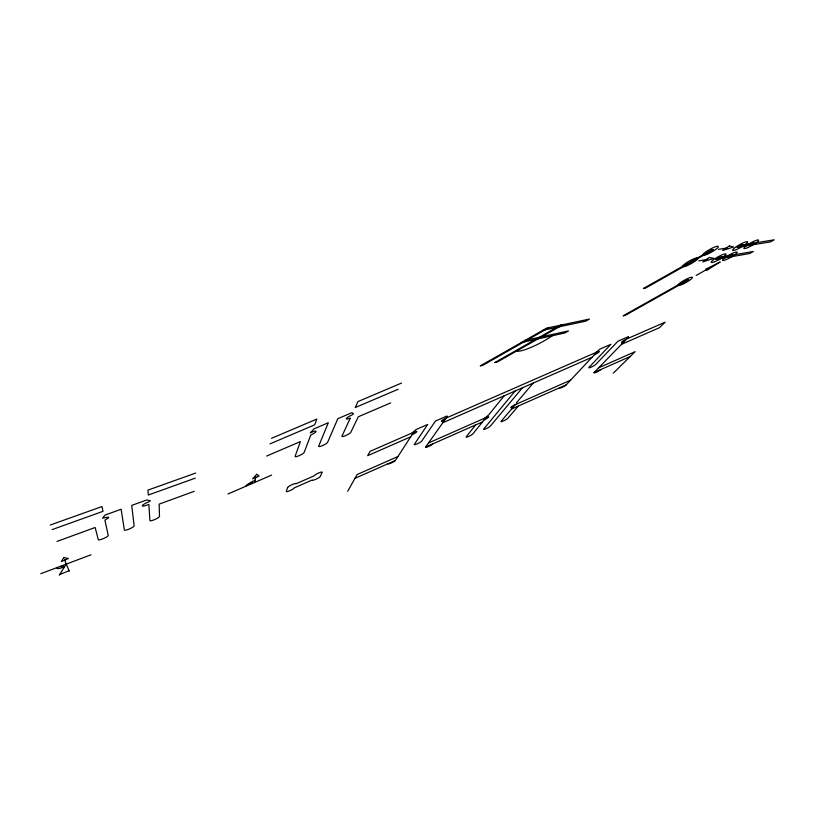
<?xml version="1.0" encoding="UTF-8"?>
<svg xmlns="http://www.w3.org/2000/svg" width="815" height="815" viewBox="0 0 815 815"><rect width="100%" height="100%" fill="white"/><g stroke="black" fill="none" stroke-linecap="round" stroke-linejoin="round"><path stroke-width="1.22" d="M250.287 483.703L252.212 482.796L250.287 483.713M254.423 482.551L255.9 476.928M347.669 491.302L357.082 474.554L397.954 456.492M59.271 575.207L66.31 564.082M412.349 432.846L416.037 429.546L427.702 424.442L414.336 444.358A4.187 0.683 -26.5 0 0 417.27 443.839A4.187 0.683 -26.5 0 0 421.701 441.109L435.444 421.06L447.007 415.996L447.425 417.484M388.154 463.654A4.085 0.652 -26.3 0 0 391.119 463.073A4.085 0.652 -26.3 0 0 395.387 460.455L413.643 432.276A4.391 0.754 -26.5 0 1 416.74 431.777A4.391 0.754 -26.5 0 1 412.105 434.66M432.714 443.93A4.044 0.642 -26.6 0 1 428.415 446.559A4.044 0.642 -26.6 0 1 425.613 447.068L446.151 418.044L596.875 352.049A4.248 0.683 -27.9 0 1 599.127 351.876A4.248 0.683 -27.9 0 1 594.298 354.8M475.654 424.921L466.149 436.86A3.871 0.581 -26.8 0 0 468.676 436.402A3.871 0.581 -26.8 0 0 472.883 433.865L486.066 417.545A4.034 0.632 -27 0 1 488.633 417.137A4.034 0.632 -27 0 1 484.232 419.817M484.905 418.064L488.654 414.967L504.149 395.815M515.121 391.006L483.682 429.067A3.861 0.581 -26.9 0 0 486.137 428.639A3.861 0.581 -26.9 0 0 490.355 426.102L522.405 387.808M533.285 383.04L516.557 402.641L516.516 404.087M570.592 380.187L515.365 404.597L501.062 421.345A3.851 0.571 -27.1 0 0 503.446 420.947A3.851 0.571 -27.1 0 0 507.684 418.401L518.401 406.002M595.694 352.559L600.217 348.973L610.893 344.307L589.031 367.351A4.055 0.621 -27.8 0 0 591.201 367.137A4.055 0.621 -27.8 0 0 595.806 364.366L617.974 341.2L628.559 336.575L627.795 338.51M559.62 387.757A3.943 0.591 -27.5 0 0 561.841 387.471A3.943 0.591 -27.5 0 0 566.272 384.812L596.875 352.049M600.675 369.592A3.922 0.581 -27.7 0 1 596.203 372.261A3.922 0.581 -27.7 0 1 594.125 372.486L626.633 339.02L665.111 322.17L659.529 327.661L621.438 344.368M613.328 373.117L635.13 351.662L598.719 367.759M549.096 327.62L482.918 365.273L480.249 365.904L546.559 328.16L589.449 319.062L585.741 321.161L542.719 330.34M737.239 247.322L741.059 245.172L774.25 239.793L770.552 241.872L737.239 247.322L743.025 244.857M717.72 259.099L721.509 256.97M730.749 255.38L726.96 257.509L732.665 255.064M752.102 243.39L748.313 245.509L754.007 243.074M696.244 275.389L708.592 268.461M428.507 442.983L486.066 417.545M354.943 478.354L395.387 460.455M425.613 447.068L482.582 421.854M511.596 409.018L566.272 384.812M594.125 372.486L630.199 356.522M413.643 432.276L370.112 451.337L367.677 455.677L410.719 436.799M442.861 422.7L591.975 357.286M228.017 493.992L271.619 475.094M266.607 456.064L300.409 441.577L295.122 456.329A5.012 0.968 -25.5 0 0 299.176 455.656A5.012 0.968 -25.5 0 0 304.168 452.427L310.79 434.986A5.267 1.07 -25.7 0 0 316.067 431.532A5.267 1.07 -25.7 0 0 311.87 432.144L310.281 432.816L314.009 428.863L328.333 422.74L318.665 446.172A4.982 0.958 -25.8 0 0 322.587 445.55A4.982 0.958 -25.8 0 0 327.62 442.311L337.838 418.686L352.009 412.635L353.537 413.847L351.703 415.11A5.216 1.06 -26.1 0 0 346.355 418.574A5.216 1.06 -26.1 0 0 350.338 418.054L341.954 436.127A4.951 0.947 -26 0 0 345.754 435.546A4.951 0.947 -26 0 0 350.807 432.307L358.305 416.771L390.701 402.885M269.999 443.869L314.641 424.839L316.831 419.063L271.538 438.307M398.128 389.264L355.208 407.561L357.979 401.571L401.51 383.07M40.75 573.689L90.934 554.832M56.989 541.425L95.161 527.488L98.289 539.673A5.41 1.039 -23.7 0 0 103.505 538.562A5.41 1.039 -23.7 0 0 108.222 535.394L104.931 520.194L108.405 517.882A5.99 1.222 -23.6 0 0 108.263 517.158L102.558 518.126L105.104 515.029L121.14 509.232L124.369 530.005A5.328 1.029 -24 0 0 129.402 528.955A5.328 1.029 -24 0 0 134.139 525.797L131.724 505.402L146.802 499.952L150.408 500.787L148.727 501.887A5.573 1.131 -24 0 0 142.513 505.422A5.573 1.131 -24 0 0 146.231 505.351L148.88 504.393L149.889 520.551A5.247 1.009 -24.2 0 0 154.738 519.552A5.247 1.009 -24.2 0 0 159.496 516.394M194.204 491.323L159.139 504.128L159.496 516.394M52.129 529.607L103.006 511.321L101.967 506.553L50.245 525.033M195.284 478.14L148.299 495.031L147.984 490.1L195.702 473.046M524.962 340.466L568.493 330.91L564.815 332.989L521.121 342.636M698.771 260.871L707.624 259.353M718.372 249.39L727.53 247.903M64.497 559.671L69.244 571.203M552.315 335.709A25.163 4.778 -27.8 0 1 516.527 351.061M69.031 570.673A39.782 7.345 -23.5 0 1 59.75 574.453M245.763 486.3A9.525 1.793 -25.1 0 1 255.013 480.3M57.04 567.698A9.841 1.813 -23.5 0 0 56.928 568.259A9.79 1.803 -23.5 0 0 64.283 566.955M513.379 406.919A4.014 0.621 -27.2 0 1 510.934 407.276A4.014 0.621 -27.2 0 1 515.365 404.597M623.893 341.831A4.228 0.662 -28.1 0 1 621.774 341.954A4.228 0.662 -28.1 0 1 626.633 339.02M444.42 420.499A4.36 0.744 -26.8 0 1 441.475 420.937A4.36 0.744 -26.8 0 1 446.151 418.044M61.156 566.863L63.224 566.018L61.176 566.832M287.685 487.431L286.218 491.414A4.503 0.774 -25.5 0 0 289.885 490.661A4.503 0.774 -25.5 0 0 294.327 487.849L312.247 479.994A4.462 0.764 -25.7 0 0 315.792 479.291A4.462 0.764 -25.7 0 0 320.264 476.48L322.149 472.343A4.513 0.784 -25.7 0 0 318.573 473.026A4.513 0.784 -25.7 0 0 314.03 475.899L295.896 483.835A4.554 0.795 -25.5 0 0 292.198 484.579A4.554 0.795 -25.5 0 0 287.685 487.431M63.804 557.562L61.319 561.576L68.338 558.55L63.804 557.562M256.715 474.269L252.66 478.843L259.099 476.052L256.715 474.269M709.366 257.438L702.775 261.931L713.808 258.355L709.366 257.438M729.354 245.936L722.64 250.5L733.592 246.986L729.354 245.936M720.032 262.063L706.524 270.488L705.596 269.327L720.032 262.063M560.333 325.348L494.715 362.614L497.262 362.023L562.819 324.818L560.333 325.348M711.342 250.073L643.351 288.52L645.592 288.092L713.441 249.726L711.342 250.073M686.607 280.166L623.088 315.843L625.197 315.395L688.644 279.779L686.607 280.166M719.523 257.316L715.702 259.445L749.708 253.536L753.366 251.489L719.523 257.316M736.536 249.522A8.588 1.487 -29.4 0 0 747.661 241.974A8.588 1.487 -29.4 0 0 736.23 246.741A8.588 1.487 -29.4 0 0 736.536 249.522M747.559 247.668A8.496 1.447 -29.4 0 0 758.622 240.211A8.496 1.447 -29.4 0 0 747.386 244.908A8.496 1.447 -29.4 0 0 747.559 247.668M715.142 261.544A8.507 1.477 -29.2 0 0 726.063 254.127A8.507 1.477 -29.2 0 0 714.623 258.905A8.507 1.477 -29.2 0 0 715.142 261.544M726.348 259.578A8.415 1.436 -29.2 0 0 737.208 252.243A8.415 1.436 -29.2 0 0 725.951 256.959A8.415 1.436 -29.2 0 0 726.348 259.578M707.043 254.331A8.853 1.599 -29.3 0 0 718.361 246.548A8.853 1.599 -29.3 0 0 706.422 251.499A8.853 1.599 -29.3 0 0 707.043 254.331M686.892 265.721A8.771 1.599 -29.1 0 0 697.997 258.06A8.771 1.599 -29.1 0 0 686.047 263.031A8.771 1.599 -29.1 0 0 686.892 265.721M682.023 284.486A8.252 1.426 -28.9 0 0 692.455 277.395A8.252 1.426 -28.9 0 0 681.167 282.143A8.252 1.426 -28.9 0 0 682.023 284.486"/></g></svg>
